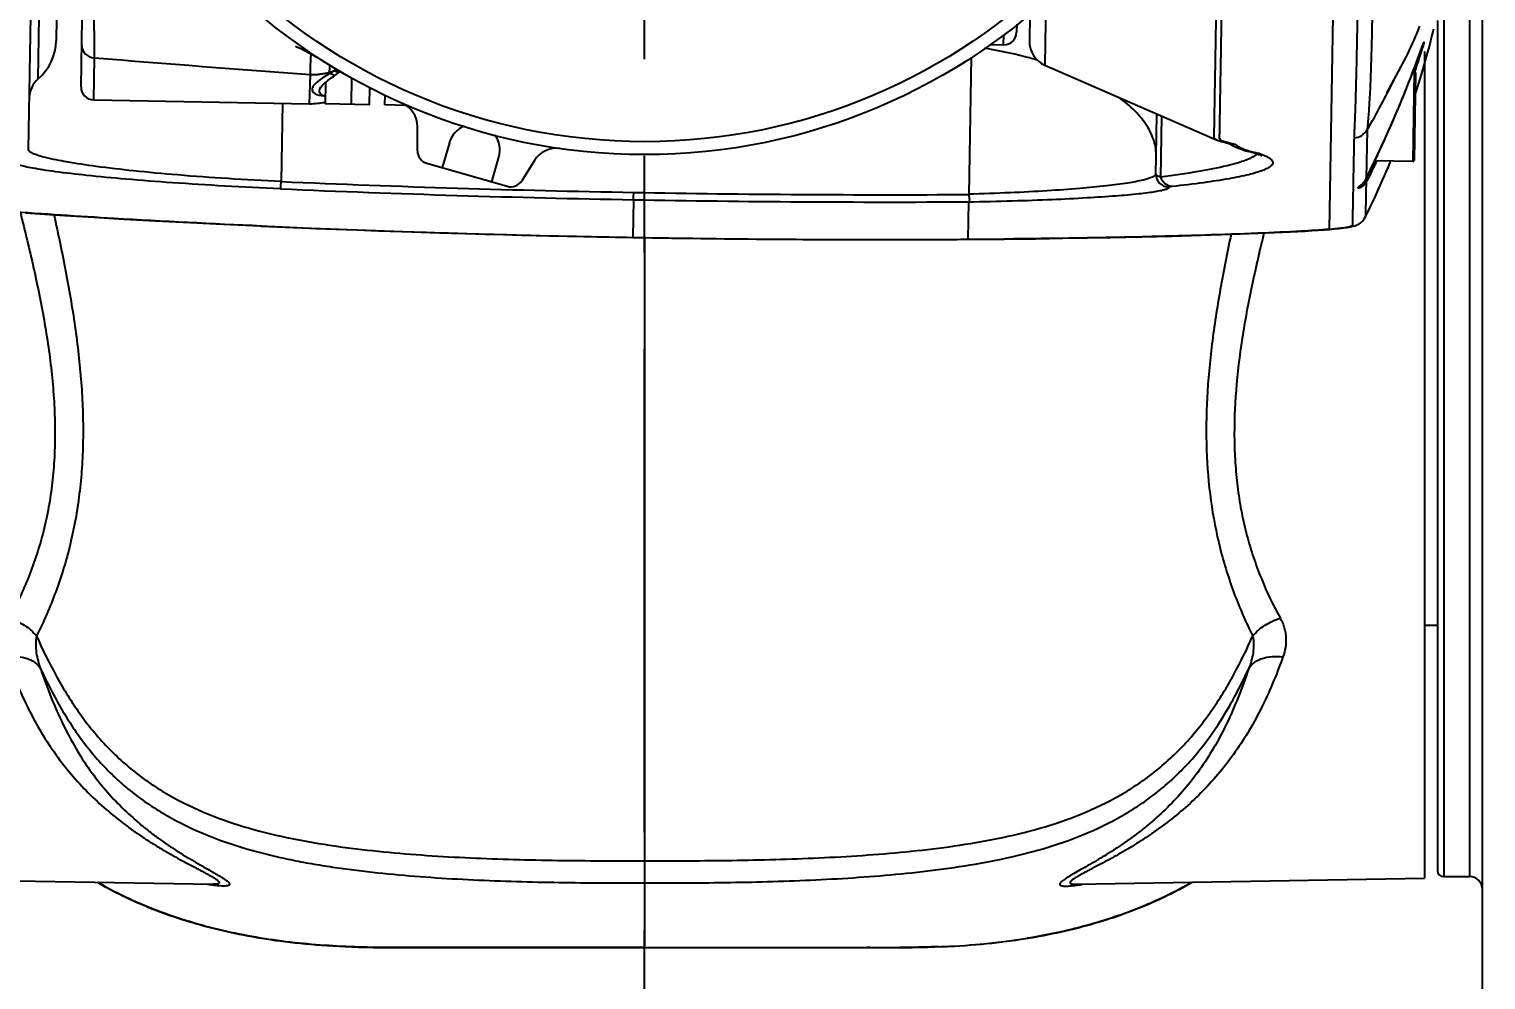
# Model space of a CAD drawing. Header units: millimetres. Extents: x 5828 to 6704, y 123 to 421.
# Drawn here: x 6449.69 to 6455.34, y 269.84 to 273.53 of the extents above; entities that cross this region are included whole.
import ezdxf

# ---------------------------------------------------------------- set-up
doc = ezdxf.new("R2010")
doc.units = ezdxf.units.MM
doc.linetypes.add('CENTER', pattern=[0.6, 0.375, -0.075, 0.075, -0.075])
for name, color, linetype in [('中心线', 7, 'Continuous'), ('外形图', 7, 'Continuous'), ('尺寸标注', 7, 'Continuous')]:
    doc.layers.add(name, color=color, linetype=linetype)
doc.styles.add('微软雅黑', font='msyh.ttc', dxfattribs={"height": 1.5})
doc.dimstyles.new('尺寸标注_1_20比例', dxfattribs={"dimtxt": 1.5, "dimasz": 1.25, "dimexe": 0.5, "dimexo": 0.4, "dimgap": 0.5, "dimtad": 1, "dimdec": 1, "dimlfac": 20, "dimdsep": 46, "dimtxsty": '微软雅黑', "dimcen": 0.09, "dimadec": 0, "dimazin": 0, "dimtp": 0.01, "dimtm": 0.01, "dimtfac": 1, "dimtdec": 1, "dimtofl": 0, "dimtmove": 0, "dimatfit": 3, "dimfxl": 1, "dimtolj": 1, "dimarcsym": 0})

# ---------------------------------------------------------------- blocks, each defined once
blk = doc.blocks.new('*D1094')
at = {"layer": 'Defpoints', "color": 0}
for p in [(6458.0147, 282.1502), (6446.1521, 270.8153), (6458.0147, 270.6863)]:
    blk.add_point(p, dxfattribs=at)
at = {"layer": '尺寸标注', "color": 0, "lineweight": -2}
for p, q in [((6446.1521, 271.2153), (6446.1521, 282.6502)), ((6458.0147, 271.0863), (6458.0147, 282.6502)), ((6447.4021, 282.1502), (6456.7647, 282.1502))]:
    blk.add_line(p, q, dxfattribs=at)
at = {"layer": '尺寸标注', "color": 0}
for points in [[(6447.4021, 282.3585), (6447.4021, 281.9418), (6446.1521, 282.1502)], [(6456.7647, 281.9418), (6456.7647, 282.3585), (6458.0147, 282.1502)]]:
    blk.add_solid(points, dxfattribs=at)
at = {"layer": '尺寸标注', "color": 0, "insert": (6452.2031, 283.4218), "char_height": 1.5, "attachment_point": 5, "style": '微软雅黑'}
blk.add_mtext('\\A1;{\\fAlibaba PuHuiTi 3.0 55 Regular|b0|i0|c134|p18;237.4}', dxfattribs=at)
blk = doc.blocks.new('*D1095')
at = {"layer": 'Defpoints', "color": 0}
for p in [(6458.6099, 287.4405), (6445.5413, 244.9578), (6458.6099, 244.9009)]:
    blk.add_point(p, dxfattribs=at)
at = {"layer": '尺寸标注', "color": 0, "lineweight": -2}
for p, q in [((6445.5413, 245.3578), (6445.5413, 287.9405)), ((6458.6099, 245.3009), (6458.6099, 287.9405)), ((6446.7913, 287.4405), (6457.3599, 287.4405))]:
    blk.add_line(p, q, dxfattribs=at)
at = {"layer": '尺寸标注', "color": 0}
for points in [[(6446.7913, 287.6488), (6446.7913, 287.2322), (6445.5413, 287.4405)], [(6457.3599, 287.2322), (6457.3599, 287.6488), (6458.6099, 287.4405)]]:
    blk.add_solid(points, dxfattribs=at)
at = {"layer": '尺寸标注', "color": 0, "insert": (6451.8537, 288.7121), "char_height": 1.5, "attachment_point": 5, "style": '微软雅黑'}
blk.add_mtext('\\A1;{\\fAlibaba PuHuiTi 3.0 55 Regular|b0|i0|c134|p18;260}', dxfattribs=at)

msp = doc.modelspace()

# ---------------------------------------------------------------- linework, layer by layer
at = {"layer": '中心线', "linetype": 'CENTER', "ltscale": 5}
msp.add_line((6452.0766, 222.4149), (6452.0766, 279.3693), dxfattribs=at)
at = {"layer": '外形图', "linetype": 'ByBlock'}
for p, q in [((6449.6861, 273.0637), (6449.768, 277.757)), ((6455.3266, 269.7193), (6455.3266, 276.5663)), ((6455.2766, 276.4943), (6455.2766, 270.2443)), ((6449.7242, 273.3377), (6449.757, 275.218)), ((6454.7692, 274.9222), (6454.7314, 272.7543)), ((6449.817, 274.8336), (6449.7934, 273.4856)), ((6449.8903, 273.3072), (6449.9116, 274.5238)), ((6453.6335, 273.6428), (6453.6291, 273.3908)), ((6453.5708, 273.588), (6453.569, 273.4842)), ((6455.1516, 273.5646), (6455.1516, 270.2693)), ((6455.1766, 273.5653), (6455.1766, 270.2443)), ((6453.4687, 273.4697), (6453.4694, 273.5103)), ((6453.5201, 273.5498), (6453.5196, 273.5189)), ((6455.1295, 273.498), (6455.1376, 273.5307)), ((6450.722, 273.4651), (6450.7218, 273.4652)), ((6453.4177, 273.4706), (6453.4687, 273.4697)), ((6455.0641, 273.384), (6455.0954, 273.4693)), ((6455.0954, 273.4693), (6455.0965, 273.4721)), ((6455.0965, 273.4721), (6455.0971, 273.4738)), ((6455.0971, 273.4738), (6455.0975, 273.4747)), ((6455.0975, 273.4747), (6455.0977, 273.4754)), ((6455.0977, 273.4754), (6455.098, 273.476)), ((6455.1147, 273.4411), (6455.1206, 273.4632)), ((6455.1206, 273.4632), (6455.1249, 273.4801)), ((6455.1249, 273.4801), (6455.1295, 273.498)), ((6449.9394, 273.2563), (6449.9423, 273.42)), ((6450.7821, 273.4344), (6450.7867, 273.4322)), ((6450.7825, 273.4323), (6450.7826, 273.433)), ((6450.8046, 273.4222), (6450.8118, 273.4179)), ((6450.8118, 273.4179), (6450.8205, 273.4127)), ((6450.8205, 273.4127), (6450.8273, 273.4086)), ((6450.855, 273.3878), (6450.855, 273.3919)), ((6453.3428, 273.4214), (6453.3336, 272.8895)), ((6453.6291, 273.3908), (6454.2971, 273.1008)), ((6455.0992, 273.3854), (6455.1048, 273.4054)), ((6455.1016, 273.4435), (6455.1016, 270.2382)), ((6455.1048, 273.4054), (6455.11, 273.424)), ((6455.11, 273.424), (6455.1147, 273.4411)), ((6450.7764, 273.2417), (6450.7802, 273.3543)), ((6450.7802, 273.3543), (6450.7802, 273.3548)), ((6450.8543, 273.359), (6450.8545, 273.3636)), ((6450.8545, 273.3636), (6450.8717, 273.3691)), ((6450.8545, 273.3636), (6450.8545, 273.3642)), ((6450.9, 273.3646), (6450.8934, 273.3647)), ((6450.94, 273.3415), (6450.9383, 273.2389)), ((6454.9923, 273.3498), (6455.0013, 273.3664)), ((6455.0013, 273.3664), (6455.0115, 273.3854)), ((6455.0413, 273.3246), (6455.0485, 273.3429)), ((6455.0485, 273.3429), (6455.0569, 273.3649)), ((6455.0622, 273.3669), (6455.056, 273.017)), ((6455.0569, 273.3649), (6455.0641, 273.384)), ((6455.0622, 273.3669), (6455.0577, 273.367)), ((6455.0671, 273.3618), (6455.0611, 273.0219)), ((6455.079, 273.3179), (6455.0862, 273.3415)), ((6455.0862, 273.3415), (6455.093, 273.3641)), ((6455.093, 273.3641), (6455.0992, 273.3854)), ((6450.8387, 273.3236), (6450.8372, 273.2406)), ((6451.0093, 273.2376), (6451.0104, 273.3036)), ((6451.0104, 273.2992), (6451.0158, 273.3008)), ((6454.9554, 273.2828), (6454.957, 273.2858)), ((6454.957, 273.2858), (6454.9645, 273.2993)), ((6455.0157, 273.2606), (6455.025, 273.2834)), ((6455.025, 273.2834), (6455.0335, 273.3047)), ((6455.0335, 273.3047), (6455.0413, 273.3246)), ((6455.0656, 273.2755), (6455.0713, 273.2933)), ((6455.0713, 273.2933), (6455.079, 273.3179)), ((6449.9394, 273.2563), (6450.7764, 273.2417)), ((6450.6719, 273.2435), (6450.6666, 272.9397)), ((6451.0093, 273.2376), (6450.8372, 273.2406)), ((6451.0693, 273.2366), (6451.0699, 273.2739)), ((6451.1494, 273.2352), (6451.0693, 273.2366)), ((6451.1404, 273.2405), (6451.1403, 273.2353)), ((6454.9947, 273.2102), (6455.0057, 273.2362)), ((6455.0057, 273.2362), (6455.0157, 273.2606)), ((6454.061, 273.0367), (6454.0639, 273.202)), ((6454.0793, 272.9571), (6454.0834, 273.1936)), ((6454.9702, 273.1535), (6454.9788, 273.1731)), ((6454.9788, 273.1731), (6454.987, 273.192)), ((6454.987, 273.192), (6454.9947, 273.2102)), ((6451.1953, 273.059), (6451.1953, 273.1518)), ((6454.8796, 273.1406), (6454.8755, 272.951)), ((6454.9419, 273.0906), (6454.9518, 273.1122)), ((6454.9518, 273.1122), (6454.9612, 273.1332)), ((6454.9612, 273.1332), (6454.9702, 273.1535)), ((6451.319, 273.0899), (6451.2914, 272.9937)), ((6454.3893, 273.0661), (6454.3914, 273.0655)), ((6454.3914, 273.0655), (6454.3934, 273.0648)), ((6454.4101, 273.0586), (6454.4205, 273.0566)), ((6454.9209, 273.0453), (6454.9317, 273.0683)), ((6454.9317, 273.0683), (6454.9419, 273.0906)), ((6451.2315, 273.0109), (6451.5436, 272.9214)), ((6451.4837, 272.9386), (6451.5112, 273.0347)), ((6451.6489, 273.0217), (6451.5998, 272.943)), ((6454.0598, 272.9689), (6454.061, 273.0367)), ((6454.8758, 272.951), (6454.9095, 273.0212)), ((6454.8975, 272.9962), (6454.8977, 272.9965)), ((6454.8975, 272.9962), (6454.8977, 272.9965)), ((6455.056, 273.017), (6454.9087, 273.0195)), ((6454.9095, 273.0212), (6454.9209, 273.0453)), ((6454.8737, 272.9469), (6454.8758, 272.951)), ((6454.8754, 272.9502), (6454.8758, 272.951)), ((6454.8755, 272.951), (6454.8754, 272.9503)), ((6454.8754, 272.9502), (6454.8756, 272.9505)), ((6454.8756, 272.9505), (6454.8758, 272.9509)), ((6452.033, 272.8692), (6452.0305, 272.7232)), ((6453.3331, 272.8612), (6453.3305, 272.7158)), ((6449.6752, 272.8189), (6449.7498, 272.8136)), ((6449.7498, 272.8136), (6449.8269, 272.8085)), ((6449.8269, 272.8085), (6449.9418, 272.8012)), ((6449.9418, 272.8012), (6450.0571, 272.7943)), ((6450.0571, 272.7943), (6450.1792, 272.7874)), ((6450.1792, 272.7874), (6450.3141, 272.7803)), ((6450.3141, 272.7803), (6450.4145, 272.7754)), ((6450.4145, 272.7754), (6450.5279, 272.77)), ((6450.5279, 272.77), (6450.7275, 272.7613)), ((6450.5897, 272.7672), (6450.5898, 272.7672)), ((6450.5898, 272.7672), (6450.5897, 272.7672)), ((6452.0305, 272.7232), (6452.1696, 272.7209)), ((6452.0306, 272.7232), (6452.0305, 272.7232)), ((6452.0766, 272.7224), (6452.0766, 270.3055)), ((6453.3305, 272.7158), (6453.4718, 272.7169)), ((6453.4718, 272.7169), (6453.5924, 272.7182)), ((6453.4719, 272.7169), (6453.4718, 272.7169)), ((6453.4719, 272.7169), (6453.4718, 272.7169)), ((6453.5924, 272.7182), (6453.6989, 272.7197)), ((6453.6989, 272.7197), (6453.7946, 272.7212)), ((6453.7946, 272.7212), (6453.8828, 272.7228)), ((6453.8828, 272.7228), (6454.0051, 272.7254)), ((6454.0051, 272.7254), (6454.1206, 272.7282)), ((6454.1206, 272.7282), (6454.2357, 272.7315)), ((6454.2357, 272.7315), (6454.3129, 272.734)), ((6454.3129, 272.734), (6454.3877, 272.7366)), ((6454.3877, 272.7366), (6454.4554, 272.7392)), ((6454.4554, 272.7392), (6454.5204, 272.742)), ((6454.4565, 272.7393), (6454.4554, 272.7392)), ((6454.4566, 272.7393), (6454.4554, 272.7392)), ((6454.5204, 272.742), (6454.5811, 272.7448)), ((6454.5811, 272.7448), (6454.6378, 272.7479)), ((6454.7313, 272.7543), (6454.7315, 272.7541)), ((6454.7315, 272.7542), (6454.7314, 272.7542)), ((6454.8019, 272.7617), (6454.8144, 272.7638)), ((6454.8139, 272.7648), (6454.8135, 272.7647)), ((6454.8144, 272.7638), (6454.8141, 272.7638)), ((6455.1016, 271.2193), (6455.1516, 271.2193)), ((6452.0766, 270.3055), (6452.0766, 270.2198)), ((6448.9016, 270.2408), (6450.4019, 270.2146)), ((6453.7514, 270.2146), (6455.1016, 270.2382)), ((6455.1766, 270.2443), (6455.2766, 270.2443)), ((6453.5607, 270.0053), (6453.5603, 270.0052)), ((6451.3685, 269.9694), (6451.506, 269.9694)), ((6451.506, 269.9694), (6452.0767, 269.9693)), ((6452.0741, 269.9693), (6452.0496, 269.9693)), ((6452.9516, 269.969), (6452.9396, 269.969)), ((6453.0711, 269.9693), (6453.0671, 269.9693)), ((6453.2181, 269.9725), (6453.2157, 269.9724)), ((6453.3804, 269.9827), (6453.38, 269.9827))]:
    msp.add_line(p, q, dxfattribs=at)
for points in [[(6455.0115, 273.3854), (6455.017, 273.3959), (6455.0229, 273.4072), (6455.0291, 273.4194), (6455.0356, 273.4325), (6455.0423, 273.4464), (6455.0491, 273.4607), (6455.0555, 273.4748), (6455.0617, 273.4886), (6455.0675, 273.5022), (6455.0731, 273.5155), (6455.0785, 273.5287), (6455.0836, 273.5419)], [(6450.7218, 273.4652), (6450.7251, 273.4637), (6450.7305, 273.4613), (6450.7375, 273.458), (6450.7455, 273.454), (6450.754, 273.4497), (6450.7626, 273.4452), (6450.7709, 273.4407), (6450.7789, 273.4363), (6450.782, 273.4346)], [(6455.098, 273.476), (6455.0981, 273.4764), (6455.0982, 273.4766), (6455.0983, 273.4767), (6455.0983, 273.4768), (6455.0983, 273.4768)], [(6450.7873, 273.4318), (6450.7875, 273.4318), (6450.788, 273.4315), (6450.7887, 273.4312), (6450.7896, 273.4307), (6450.7908, 273.43), (6450.7924, 273.4292), (6450.7942, 273.4282), (6450.7963, 273.427), (6450.7988, 273.4256), (6450.8015, 273.424), (6450.8046, 273.4222)], [(6454.9645, 273.2993), (6454.9753, 273.3189), (6454.9781, 273.324), (6454.9923, 273.3498)], [(6454.2971, 273.1008), (6454.3013, 273.0991), (6454.31, 273.096), (6454.3194, 273.0932), (6454.3301, 273.0905), (6454.3424, 273.0879), (6454.3562, 273.0853)], [(6454.3439, 273.0876), (6454.3441, 273.0875), (6454.3456, 273.0865), (6454.3471, 273.0855), (6454.3487, 273.0845), (6454.3502, 273.0836), (6454.3517, 273.0826), (6454.3532, 273.0818), (6454.3548, 273.0809), (6454.3563, 273.0801), (6454.3578, 273.0793), (6454.3593, 273.0785), (6454.3608, 273.0777), (6454.3623, 273.077), (6454.3638, 273.0763), (6454.3653, 273.0756), (6454.3668, 273.0749), (6454.3683, 273.0742), (6454.3697, 273.0736), (6454.3712, 273.0729), (6454.3727, 273.0723), (6454.3741, 273.0717), (6454.3755, 273.0712), (6454.3769, 273.0706), (6454.3783, 273.0701), (6454.3796, 273.0696), (6454.3809, 273.0691), (6454.3822, 273.0686), (6454.3835, 273.0682), (6454.3847, 273.0677), (6454.3859, 273.0673), (6454.3871, 273.0669), (6454.3893, 273.0661)], [(6454.3934, 273.0648), (6454.3944, 273.0645), (6454.3958, 273.0641)], [(6454.4205, 273.0566), (6454.4256, 273.0556), (6454.4324, 273.0541), (6454.4379, 273.0527), (6454.4421, 273.0516), (6454.4448, 273.0507)], [(6454.4448, 273.0507), (6454.453, 273.0478), (6454.4597, 273.0451), (6454.4649, 273.0427), (6454.4684, 273.0409), (6454.4705, 273.0396), (6454.471, 273.0392)], [(6454.8722, 272.8015), (6454.8808, 272.819), (6454.8898, 272.8375), (6454.8986, 272.8558), (6454.9072, 272.874), (6454.9156, 272.892), (6454.9238, 272.9098), (6454.9317, 272.9275), (6454.9395, 272.945), (6454.9471, 272.9623), (6454.9545, 272.9795), (6454.9617, 272.9964), (6454.9687, 273.0132), (6454.9709, 273.0185)], [(6454.8567, 272.9268), (6454.8584, 272.9283), (6454.8605, 272.9301), (6454.8628, 272.9325), (6454.8655, 272.9353), (6454.8682, 272.9387), (6454.871, 272.9425), (6454.8737, 272.9469)], [(6454.8542, 272.9246), (6454.8542, 272.9247), (6454.8546, 272.925), (6454.8567, 272.9268)], [(6454.8141, 272.7638), (6454.8201, 272.765), (6454.8257, 272.7664), (6454.8311, 272.768), (6454.8367, 272.77), (6454.8427, 272.7726), (6454.849, 272.7762), (6454.8557, 272.781), (6454.8623, 272.7873), (6454.8681, 272.7947), (6454.8721, 272.8015)], [(6450.7275, 272.7613), (6450.8013, 272.7583), (6450.8786, 272.7553), (6450.9596, 272.7522), (6451.0448, 272.7492), (6451.1347, 272.7461), (6451.2293, 272.743), (6451.3287, 272.7399), (6451.433, 272.7368), (6451.5421, 272.7339), (6451.6564, 272.731), (6451.776, 272.7282), (6451.901, 272.7256), (6452.0305, 272.7232)], [(6452.1696, 272.7209), (6452.3062, 272.7191), (6452.4386, 272.7176), (6452.5666, 272.7164), (6452.6903, 272.7156), (6452.8094, 272.7151), (6452.9238, 272.7148), (6453.0334, 272.7148), (6453.138, 272.7149), (6453.2375, 272.7153), (6453.3305, 272.7158)], [(6454.6378, 272.7479), (6454.6643, 272.7494), (6454.6896, 272.7511), (6454.7137, 272.7528), (6454.7314, 272.7541)], [(6454.7315, 272.7541), (6454.7524, 272.7559), (6454.7711, 272.7578), (6454.7875, 272.7597), (6454.8019, 272.7617)], [(6449.9537, 270.2225), (6449.9592, 270.2193), (6449.9705, 270.2129), (6449.9818, 270.2065), (6449.9933, 270.2003), (6450.0049, 270.1941), (6450.0165, 270.188), (6450.0283, 270.182), (6450.0402, 270.176), (6450.0522, 270.1701), (6450.0643, 270.1643), (6450.0766, 270.1585), (6450.089, 270.1528), (6450.1015, 270.1472), (6450.1142, 270.1416), (6450.127, 270.1361), (6450.14, 270.1306), (6450.1531, 270.1253), (6450.1664, 270.1199), (6450.1799, 270.1147), (6450.1935, 270.1095), (6450.2073, 270.1044), (6450.2213, 270.0993), (6450.2354, 270.0943), (6450.2497, 270.0894), (6450.2641, 270.0846), (6450.2787, 270.0798), (6450.2935, 270.0751), (6450.3085, 270.0705), (6450.3237, 270.0659), (6450.339, 270.0615), (6450.3545, 270.0571), (6450.3703, 270.0528), (6450.3862, 270.0486), (6450.4023, 270.0445), (6450.4185, 270.0404), (6450.4349, 270.0365), (6450.4515, 270.0326), (6450.4683, 270.0289), (6450.4852, 270.0253), (6450.5023, 270.0217), (6450.5195, 270.0183), (6450.5369, 270.015), (6450.5545, 270.0118), (6450.5722, 270.0086), (6450.5901, 270.0057), (6450.6082, 270.0028), (6450.6265, 270), (6450.645, 269.9973), (6450.6636, 269.9948), (6450.6825, 269.9924), (6450.7016, 269.9901), (6450.721, 269.9879), (6450.7407, 269.9858), (6450.7608, 269.9838), (6450.7811, 269.982), (6450.8019, 269.9803), (6450.8232, 269.9786), (6450.8451, 269.9771), (6450.8677, 269.9758), (6450.8911, 269.9745), (6450.9154, 269.9733), (6450.9408, 269.9723), (6450.9673, 269.9714), (6450.9951, 269.9707), (6451.0241, 269.9701), (6451.0547, 269.9696), (6451.0869, 269.9693), (6451.1211, 269.9691), (6451.1576, 269.969), (6451.3685, 269.9694)], [(6453.05, 269.9692), (6453.0829, 269.9694), (6453.1144, 269.9698), (6453.1446, 269.9704), (6453.1735, 269.9711), (6453.2011, 269.9719), (6453.2272, 269.9729), (6453.2519, 269.974), (6453.2756, 269.9752), (6453.2983, 269.9765), (6453.3203, 269.9779), (6453.3416, 269.9795), (6453.3624, 269.9812), (6453.3829, 269.9829), (6453.403, 269.9848), (6453.4228, 269.9869), (6453.4423, 269.989), (6453.4615, 269.9912), (6453.4805, 269.9936), (6453.4992, 269.9961), (6453.5177, 269.9987), (6453.536, 270.0014), (6453.554, 270.0042), (6453.5719, 270.0071), (6453.5897, 270.0101), (6453.6072, 270.0133), (6453.6246, 270.0165), (6453.6419, 270.0199), (6453.659, 270.0234), (6453.676, 270.0269), (6453.6928, 270.0306), (6453.7094, 270.0344), (6453.7259, 270.0383), (6453.7422, 270.0422), (6453.7583, 270.0463), (6453.7743, 270.0505), (6453.79, 270.0547), (6453.8056, 270.059), (6453.8209, 270.0634), (6453.8361, 270.0678), (6453.8511, 270.0724), (6453.8659, 270.077), (6453.8805, 270.0817), (6453.895, 270.0865), (6453.9093, 270.0913), (6453.9234, 270.0962), (6453.9373, 270.1012), (6453.9511, 270.1062), (6453.9648, 270.1114), (6453.9783, 270.1166), (6453.9916, 270.1218), (6454.0048, 270.1272), (6454.0179, 270.1326), (6454.0308, 270.138), (6454.0436, 270.1436), (6454.0562, 270.1492), (6454.0688, 270.1549), (6454.0811, 270.1606), (6454.0933, 270.1664), (6454.1054, 270.1722), (6454.1174, 270.1782), (6454.1292, 270.1841), (6454.1409, 270.1902), (6454.1525, 270.1962), (6454.1639, 270.2024), (6454.1752, 270.2086), (6454.1863, 270.2148), (6454.1974, 270.2212), (6454.1996, 270.2225)], [(6452.9396, 269.969), (6452.9785, 269.969), (6453.05, 269.9692)]]:
    msp.add_lwpolyline(points, dxfattribs=at)
for radius in [2.325, 2.275]:
    msp.add_circle((6452.0766, 275.3693), radius, dxfattribs=at)
for centre, radius, start, end in [((6453.4696, 273.5197), 0.05, 269, 359), ((6449.5935, 273.4891), 0.2, 310.8153, 359), ((6453.669, 273.4825), 0.1, 179, 246.5326), ((6455.2186, 273.4292), 0.1294, 158.054, 158.6765), ((6456.5014, 352.3726), 79.2246, 265.250987, 265.858796), ((6450.8185, 273.4988), 0.0738, 240.39, 244.5105), ((6450.8186, 273.499), 0.0741, 244.5074, 245.0491), ((6450.6806, 273.2301), 0.2284, 61.3791, 62.1966), ((6449.7895, 273.262), 0.1, 130.8153, 179), ((6450.7855, 273.6136), 0.2588, 268.8277, 285.4599), ((6450.7852, 273.6117), 0.2575, 268.8769, 285.5982), ((6451.2238, 272.7471), 0.7148, 118.5449, 119.5058), ((6450.8641, 273.3428), 0.0296, 36.3936, 37.8079), ((6451.1654, 272.9642), 0.4841, 124.5348, 124.8247), ((6451.1473, 272.9906), 0.4521, 123.7232, 124.5402), ((6452.2679, 274.6717), 3.0275, 329.6201, 333.8143), ((6455.0621, 273.3619), 0.005, 359, 89), ((6449.9403, 273.3063), 0.05, 179, 269), ((6450.7807, 273.4877), 0.2461, 269.0002, 283.3356), ((6450.8325, 273.3665), 0.0935, 263.4743, 264.5568), ((6450.8331, 273.3733), 0.1003, 264.5789, 267.5455), ((6451.0953, 273.1518), 0.1, 0, 66.129), ((6451.4151, 273.0623), 0.1, 112.1657, 164), ((6451.4151, 273.0623), 0.1, 344, 35.8346), ((6454.8264, 273.1705), 0.061, 271.853, 330.743), ((6451.2453, 273.059), 0.05, 180, 254), ((6451.7337, 272.9687), 0.1, 81.871, 148), ((6454.3645, 273.1336), 0.049, 260.2568, 272.1635), ((6454.4559, 273.6088), 0.5317, 259.1971, 260.3055), ((6454.4189, 273.1062), 0.0484, 239.6266, 241.3845), ((6454.4189, 273.1065), 0.0487, 241.4454, 272.18), ((6452.6081, 274.1583), 2.5751, 332.7386, 333.7513), ((6455.0561, 273.022), 0.005, 269, 359), ((6453.0213, 327.1483), 54.2597, 267.51274, 268.95777), ((6451.5574, 272.9695), 0.05, 254, 328), ((6454.1098, 272.9682), 0.05, 179.2914, 271.1517), ((6454.8152, 272.98), 0.0673, 324.5149, 325.0349), ((6454.8155, 272.9798), 0.0669, 325.0323, 328.3843), ((6454.8159, 272.9795), 0.0663, 328.3873, 329.5935), ((6454.8163, 272.9793), 0.0659, 329.5912, 333.2581), ((6454.8167, 272.9791), 0.0655, 333.2616, 333.8264), ((6454.8542, 272.9468), 0.0232, 11.031, 14.7904), ((6454.8545, 272.9468), 0.0229, 10.0076, 11.0247), ((6453.0208, 327.1697), 54.3094, 267.51278, 268.9578), ((6453.0214, 327.1565), 54.2679, 268.95785, 270.32958), ((6454.7925, 273.006), 0.1018, 307.1096, 307.7598), ((6453.021, 327.1863), 54.326, 268.95791, 270.32939), ((6452.5921, 317.8025), 45.0798, 267.45428, 267.6111), ((6452.9613, 326.8624), 54.1471, 267.62033, 268.82182), ((6452.9964, 328.0607), 55.3459, 268.81099, 268.99995), ((6452.9965, 328.0612), 55.3465, 268.99998, 269.20884), ((6452.9928, 327.5037), 54.7889, 269.20468, 270.23868), ((6453.0038, 324.0126), 51.2978, 270.2427, 270.36498), ((6453.0584, 315.7605), 43.0456, 270.36227, 270.55027), ((6454.8032, 272.8217), 0.0589, 271.8273, 280.6755), ((6455.1766, 270.2693), 0.025, 180, 270), ((6455.2766, 270.1943), 0.05, 0, 90), ((6453.1532, 272.5326), 2.5599, 275.0915, 279.1491), ((6452.9727, 282.8247), 12.8557, 269.90612, 270.42076), ((6453.1015, 273.1274), 3.157, 272.1165, 275.061)]:
    msp.add_arc(centre, radius, start, end, dxfattribs=at)
for points, knots in [([(6454.3563, 273.0865), (6454.3478, 273.0881), (6454.3334, 273.0914), (6454.3169, 273.0964), (6454.3061, 273.1041), (6454.3071, 273.1149), (6454.3074, 273.1269), (6454.3074, 273.1436), (6454.3079, 273.1644), (6454.3084, 273.1896), (6454.3089, 273.2189), (6454.3097, 273.2662), (6454.3109, 273.3354), (6454.3125, 273.4301), (6454.3145, 273.5396), (6454.3166, 273.6632), (6454.319, 273.7999), (6454.3216, 273.9486), (6454.3254, 274.1674), (6454.3307, 274.4616), (6454.3345, 274.7024), (6454.3366, 274.8274)], [0, 0, 0, 0, 0.01457, 0.02459, 0.029963, 0.034601, 0.041459, 0.05083, 0.062591, 0.076746, 0.09328, 0.11215, 0.156744, 0.210186, 0.272043, 0.341844, 0.419031, 0.503007, 0.593102, 0.78879, 1, 1, 1, 1]), ([(6454.2971, 273.1008), (6454.2951, 273.1016), (6454.2919, 273.1032), (6454.288, 273.1061), (6454.2859, 273.1096), (6454.2856, 273.1133), (6454.2858, 273.1175), (6454.2862, 273.1248), (6454.2863, 273.1429), (6454.287, 273.1763), (6454.2879, 273.227), (6454.289, 273.2916), (6454.2903, 273.3697), (6454.2919, 273.4608), (6454.2937, 273.5643), (6454.2957, 273.6795), (6454.2988, 273.8541), (6454.303, 274.0954), (6454.3086, 274.4077), (6454.3121, 274.626), (6454.314, 274.7393)], [0, 0, 0, 0, 0.003818, 0.006608, 0.00876, 0.010884, 0.013385, 0.016409, 0.024197, 0.046419, 0.077319, 0.116713, 0.164336, 0.219869, 0.282945, 0.35315, 0.430016, 0.601662, 0.793335, 1, 1, 1, 1]), ([(6449.9423, 273.42), (6449.9436, 273.5798), (6449.9302, 273.8527), (6449.9239, 274.1844), (6449.9197, 274.3797), (6449.9153, 274.4709), (6449.916, 274.5035), (6449.9152, 274.5127)], [0, 0, 0, 0, 0.438657, 0.749461, 0.910573, 0.974753, 1, 1, 1, 1]), ([(6454.8483, 273.9386), (6454.8469, 273.877), (6454.8452, 273.7605), (6454.8405, 273.5569), (6454.8379, 273.3836), (6454.8334, 273.243), (6454.8313, 273.1703), (6454.8288, 273.1288), (6454.8284, 273.1095)], [0, 0, 0, 0, 0.222795, 0.421513, 0.736906, 0.849614, 0.930229, 1, 1, 1, 1]), ([(6454.9053, 273.8808), (6454.9043, 273.8246), (6454.9025, 273.7186), (6454.8984, 273.5698), (6454.8957, 273.442), (6454.8923, 273.3367), (6454.8884, 273.2552), (6454.8848, 273.1978), (6454.8814, 273.1624), (6454.8799, 273.146), (6454.8796, 273.1406)], [0, 0, 0, 0, 0.227611, 0.429449, 0.602786, 0.74551, 0.855907, 0.933339, 0.978166, 1, 1, 1, 1]), ([(6449.8931, 273.467), (6449.8929, 273.4551), (6449.9041, 273.4296), (6449.9297, 273.4202), (6449.9423, 273.4199)], [0, 0, 0, 0, 0.485989, 1, 1, 1, 1]), ([(6453.5997, 273.4105), (6453.5836, 273.4152), (6453.5166, 273.4335), (6453.4486, 273.4477), (6453.3967, 273.4564)], [0, 0, 0, 0, 0.2418, 1, 1, 1, 1]), ([(6455.0006, 273.2242), (6455.0127, 273.253), (6455.0349, 273.3073), (6455.0632, 273.3811), (6455.0835, 273.4363), (6455.094, 273.466), (6455.098, 273.4763)], [0, 0, 0, 0, 0.34707, 0.650443, 0.87762, 1, 1, 1, 1]), ([(6455.0989, 273.476), (6455.0954, 273.4633), (6455.0836, 273.4268), (6455.0715, 273.3905), (6455.0632, 273.3668)], [0, 0, 0, 0, 0.346207, 1, 1, 1, 1]), ([(6455.0986, 273.4776), (6455.0989, 273.4785), (6455.1002, 273.4818), (6455.0996, 273.4787), (6455.0994, 273.478)], [0, 0, 0, 0, 0.564963, 1, 1, 1, 1]), ([(6450.7802, 273.3548), (6450.7805, 273.3624), (6450.7807, 273.3882), (6450.7815, 273.4141), (6450.7825, 273.4323)], [0, 0, 0, 0, 0.292021, 1, 1, 1, 1]), ([(6450.782, 273.4346), (6450.7817, 273.4349), (6450.7854, 273.433), (6450.7858, 273.4328), (6450.7872, 273.4321)], [0, 0, 0, 0, 0.225193, 1, 1, 1, 1]), ([(6450.79, 273.4306), (6450.7917, 273.4297), (6450.8005, 273.4248), (6450.8091, 273.4196), (6450.8161, 273.4154)], [0, 0, 0, 0, 0.187493, 1, 1, 1, 1]), ([(6450.8543, 273.359), (6450.8393, 273.3489), (6450.8185, 273.3361), (6450.7964, 273.3175), (6450.7874, 273.3063), (6450.7851, 273.2943), (6450.7954, 273.2783), (6450.8111, 273.2748), (6450.8219, 273.2736)], [0, 0, 0, 0, 0.38846, 0.521497, 0.61854, 0.692138, 0.766633, 1, 1, 1, 1]), ([(6450.8152, 273.2918), (6450.8154, 273.3019), (6450.8379, 273.3253), (6450.8601, 273.3403), (6450.8747, 273.3513)], [0, 0, 0, 0, 0.355638, 1, 1, 1, 1]), ([(6450.8543, 273.359), (6450.8593, 273.3588), (6450.867, 273.3573), (6450.8719, 273.3517), (6450.8732, 273.3499)], [0, 0, 0, 0, 0.687281, 1, 1, 1, 1]), ([(6450.8717, 273.3691), (6450.8758, 273.3687), (6450.8821, 273.3671), (6450.8863, 273.3625), (6450.8875, 273.361)], [0, 0, 0, 0, 0.68444, 1, 1, 1, 1]), ([(6454.061, 273.0367), (6454.0614, 273.0568), (6454.0551, 273.099), (6454.0258, 273.1594), (6453.9782, 273.2168), (6453.9378, 273.2503), (6453.9153, 273.2667)], [0, 0, 0, 0, 0.214052, 0.444723, 0.704389, 1, 1, 1, 1]), ([(6454.8977, 272.9965), (6454.9058, 273.0134), (6454.9417, 273.0886), (6454.9756, 273.1647), (6455.0006, 273.2242)], [0, 0, 0, 0, 0.225775, 1, 1, 1, 1]), ([(6454.8284, 273.1095), (6454.8279, 273.0844), (6454.8269, 273.0378), (6454.8257, 272.9731), (6454.8247, 272.9187), (6454.8239, 272.8736), (6454.8233, 272.8367), (6454.8228, 272.8108), (6454.8225, 272.7952), (6454.8223, 272.7876), (6454.8224, 272.7825), (6454.8219, 272.7776), (6454.8223, 272.7733), (6454.8222, 272.7689), (6454.8184, 272.7662), (6454.8157, 272.7653), (6454.8139, 272.7648)], [0, 0, 0, 0, 0.215915, 0.399956, 0.554749, 0.683041, 0.787554, 0.871008, 0.905693, 0.92142, 0.936126, 0.949879, 0.962662, 0.974818, 0.983801, 1, 1, 1, 1]), ([(6450.6666, 272.9397), (6450.5976, 272.9428), (6450.4639, 272.9501), (6450.2729, 272.9639), (6450.1026, 272.9797), (6449.9588, 272.9964), (6449.8447, 273.0134), (6449.7625, 273.0293), (6449.7135, 273.0433), (6449.6915, 273.0542), (6449.686, 273.0609), (6449.6861, 273.0637)], [0, 0, 0, 0, 0.208285, 0.403655, 0.5774, 0.723932, 0.840184, 0.924715, 0.977148, 0.991735, 1, 1, 1, 1]), ([(6454.3664, 273.0847), (6454.3725, 273.0788), (6454.3855, 273.0715), (6454.4042, 273.064), (6454.4159, 273.061), (6454.4208, 273.0579)], [0, 0, 0, 0, 0.420038, 0.713177, 1, 1, 1, 1]), ([(6454.4208, 273.0579), (6454.4249, 273.0571), (6454.4388, 273.0544), (6454.4527, 273.0514), (6454.4622, 273.0482)], [0, 0, 0, 0, 0.293256, 1, 1, 1, 1]), ([(6450.664, 272.9114), (6450.5919, 272.9146), (6450.4522, 272.9215), (6450.2522, 272.9341), (6450.0734, 272.9478), (6449.9219, 272.962), (6449.8148, 272.9744), (6449.7455, 272.9842), (6449.706, 272.9908), (6449.6754, 272.9968), (6449.6529, 273.0029), (6449.6399, 273.0074), (6449.633, 273.0124), (6449.633, 273.0147)], [0, 0, 0, 0, 0.208093, 0.403665, 0.578061, 0.725498, 0.842593, 0.889166, 0.927574, 0.957749, 0.979675, 0.993471, 1, 1, 1, 1]), ([(6454.4535, 273.0477), (6454.4487, 273.043), (6454.4353, 273.0341), (6454.3966, 273.0167), (6454.3256, 272.9971), (6454.2143, 272.9755), (6454.1281, 272.9633), (6454.0793, 272.9571)], [0, 0, 0, 0, 0.051885, 0.122966, 0.327617, 0.619244, 1, 1, 1, 1]), ([(6454.4622, 273.0482), (6454.4749, 273.0438), (6454.4918, 273.0375), (6454.5084, 273.025), (6454.5141, 273.0158), (6454.512, 273.0058), (6454.5036, 272.9975), (6454.4905, 272.9895), (6454.4719, 272.9816), (6454.4478, 272.9736), (6454.4181, 272.9657), (6454.3828, 272.9579), (6454.3244, 272.9468), (6454.2372, 272.9337), (6454.1634, 272.925), (6454.1227, 272.9207)], [0, 0, 0, 0, 0.084902, 0.112006, 0.131526, 0.149176, 0.172077, 0.204004, 0.246386, 0.299832, 0.364651, 0.44103, 0.5291, 0.740677, 1, 1, 1, 1]), ([(6454.8758, 272.9509), (6454.8773, 272.9541), (6454.8845, 272.9692), (6454.8918, 272.9842), (6454.8975, 272.9962)], [0, 0, 0, 0, 0.207738, 1, 1, 1, 1]), ([(6450.664, 272.9114), (6450.6645, 272.912), (6450.6644, 272.9151), (6450.6654, 272.9205), (6450.6659, 272.9293), (6450.6664, 272.936), (6450.6666, 272.9397)], [0, 0, 0, 0, 0.083534, 0.289061, 0.602165, 1, 1, 1, 1]), ([(6454.0598, 272.9689), (6454.0596, 272.9666), (6454.0554, 272.9615), (6454.0389, 272.9529), (6454.0032, 272.9431), (6453.9438, 272.9323), (6453.8615, 272.9217), (6453.7574, 272.9118), (6453.6324, 272.9029), (6453.4888, 272.8956), (6453.3871, 272.8922), (6453.3336, 272.8908)], [0, 0, 0, 0, 0.009274, 0.024357, 0.07621, 0.158469, 0.271236, 0.413909, 0.585044, 0.781918, 1, 1, 1, 1]), ([(6454.0793, 272.9571), (6454.0743, 272.9585), (6454.0672, 272.9604), (6454.0599, 272.9662), (6454.0598, 272.9689)], [0, 0, 0, 0, 0.661866, 1, 1, 1, 1]), ([(6454.1227, 272.9207), (6454.1131, 272.9207), (6454.0928, 272.9287), (6454.082, 272.9471), (6454.0793, 272.9571)], [0, 0, 0, 0, 0.481752, 1, 1, 1, 1]), ([(6454.8752, 272.9375), (6454.8729, 272.9333), (6454.8678, 272.9263), (6454.8592, 272.9191), (6454.8519, 272.9155), (6454.8476, 272.9139), (6454.8433, 272.9142), (6454.8438, 272.9163), (6454.8441, 272.917)], [0, 0, 0, 0, 0.334986, 0.598704, 0.77981, 0.883133, 0.951357, 1, 1, 1, 1]), ([(6454.8548, 272.9255), (6454.856, 272.9264), (6454.8616, 272.931), (6454.8666, 272.9363), (6454.8699, 272.941)], [0, 0, 0, 0, 0.202078, 1, 1, 1, 1]), ([(6454.8752, 272.9375), (6454.8749, 272.9216), (6454.8745, 272.899), (6454.8739, 272.8704), (6454.8736, 272.8527), (6454.8733, 272.8372), (6454.873, 272.8256), (6454.8728, 272.8173), (6454.8729, 272.8117), (6454.8723, 272.8066), (6454.8729, 272.8031), (6454.8722, 272.8016)], [0, 0, 0, 0, 0.351963, 0.499238, 0.629029, 0.7426, 0.841246, 0.885231, 0.926161, 0.963788, 1, 1, 1, 1]), ([(6454.8972, 272.9787), (6454.8951, 272.9746), (6454.8879, 272.9608), (6454.8805, 272.947), (6454.8752, 272.9375)], [0, 0, 0, 0, 0.300237, 1, 1, 1, 1]), ([(6454.8972, 272.9787), (6454.8977, 272.9797), (6454.8991, 272.9843), (6454.8976, 272.9893), (6454.8958, 272.9925)], [0, 0, 0, 0, 0.230049, 1, 1, 1, 1]), ([(6452.033, 272.8692), (6452.0334, 272.8699), (6452.0332, 272.8728), (6452.0339, 272.8784), (6452.034, 272.8871), (6452.0343, 272.8938), (6452.0344, 272.8976)], [0, 0, 0, 0, 0.082742, 0.288218, 0.601616, 1, 1, 1, 1]), ([(6453.3331, 272.8611), (6453.3899, 272.8621), (6453.4982, 272.8646), (6453.6514, 272.8699), (6453.7852, 272.8765), (6453.8971, 272.8838), (6453.9758, 272.8907), (6454.0266, 272.8967), (6454.0557, 272.9009), (6454.0783, 272.9049), (6454.0951, 272.9091), (6454.1053, 272.9127), (6454.1105, 272.9164), (6454.1108, 272.9183)], [0, 0, 0, 0, 0.217795, 0.415201, 0.587338, 0.731126, 0.844788, 0.890009, 0.927402, 0.956945, 0.978669, 0.992739, 1, 1, 1, 1]), ([(6453.3336, 272.8895), (6453.3336, 272.8857), (6453.3345, 272.8786), (6453.3373, 272.8704), (6453.3362, 272.8616), (6453.3333, 272.8612)], [0, 0, 0, 0, 0.388184, 0.698756, 1, 1, 1, 1]), ([(6454.1227, 272.9207), (6454.121, 272.9205), (6454.1181, 272.9202), (6454.1143, 272.9196), (6454.1122, 272.919), (6454.1109, 272.9186), (6454.1108, 272.9183)], [0, 0, 0, 0, 0.422111, 0.727827, 0.918405, 1, 1, 1, 1]), ([(6454.8441, 272.917), (6454.8447, 272.918), (6454.8481, 272.9207), (6454.8515, 272.923), (6454.8539, 272.9248)], [0, 0, 0, 0, 0.279939, 1, 1, 1, 1]), ([(6450.5897, 272.7672), (6450.3991, 272.7757), (6450.0715, 272.7923), (6449.7443, 272.8135), (6449.6076, 272.8239)], [0, 0, 0, 0, 0.581863, 1, 1, 1, 1]), ([(6449.6543, 272.8204), (6449.6725, 272.7485), (6449.7073, 272.6056), (6449.7509, 272.3918), (6449.7761, 272.2146), (6449.787, 272.0748), (6449.7901, 271.9722), (6449.7878, 271.8715), (6449.7797, 271.7729), (6449.7657, 271.6769), (6449.7392, 271.5541), (6449.692, 271.4083), (6449.6396, 271.2986), (6449.6107, 271.2465)], [0, 0, 0, 0, 0.137624, 0.272869, 0.404906, 0.46948, 0.532965, 0.595294, 0.656432, 0.716375, 0.775157, 0.889438, 1, 1, 1, 1]), ([(6449.7852, 272.8111), (6449.8018, 272.7365), (6449.8252, 272.6248), (6449.852, 272.4758), (6449.8746, 272.3294), (6449.8907, 272.184), (6449.898, 272.04), (6449.8987, 271.9343), (6449.8943, 271.8305), (6449.8847, 271.7288), (6449.8696, 271.6295), (6449.8427, 271.5019), (6449.7962, 271.3492), (6449.7455, 271.2332), (6449.7177, 271.1776)], [0, 0, 0, 0, 0.137226, 0.204903, 0.271851, 0.403208, 0.467483, 0.530734, 0.592922, 0.654037, 0.714092, 0.773118, 0.888272, 1, 1, 1, 1]), ([(6454.4554, 272.7392), (6454.3184, 272.7337), (6453.9906, 272.7239), (6453.6627, 272.7187), (6453.4719, 272.7169)], [0, 0, 0, 0, 0.418137, 1, 1, 1, 1]), ([(6454.3516, 272.7353), (6454.3364, 272.6641), (6454.3083, 272.5227), (6454.2755, 272.3113), (6454.256, 272.1035), (6454.2531, 271.9006), (6454.2692, 271.7047), (6454.3051, 271.5178), (6454.3603, 271.3417), (6454.4089, 271.2308), (6454.4356, 271.1776)], [0, 0, 0, 0, 0.137137, 0.271575, 0.402712, 0.530018, 0.653212, 0.772359, 0.887807, 1, 1, 1, 1]), ([(6454.479, 272.7402), (6454.4623, 272.6719), (6454.4308, 272.536), (6454.3927, 272.3327), (6454.3681, 272.1323), (6454.362, 271.9676), (6454.3676, 271.8393), (6454.377, 271.746), (6454.3918, 271.6551), (6454.4121, 271.5671), (6454.4375, 271.482), (6454.4777, 271.3738), (6454.515, 271.2962), (6454.5426, 271.2465)], [0, 0, 0, 0, 0.137593, 0.272654, 0.40442, 0.532177, 0.594413, 0.655502, 0.715451, 0.774299, 0.832105, 0.888947, 1, 1, 1, 1]), ([(6454.7314, 272.7543), (6454.6955, 272.7514), (6454.6039, 272.7457), (6454.5122, 272.7416), (6454.4566, 272.7393)], [0, 0, 0, 0, 0.392972, 1, 1, 1, 1]), ([(6454.8051, 272.7628), (6454.7959, 272.7609), (6454.7714, 272.7577), (6454.7468, 272.7555), (6454.7315, 272.7542)], [0, 0, 0, 0, 0.378687, 1, 1, 1, 1]), ([(6454.8135, 272.7647), (6454.8129, 272.7645), (6454.8101, 272.7638), (6454.8073, 272.7632), (6454.8051, 272.7628)], [0, 0, 0, 0, 0.212506, 1, 1, 1, 1]), ([(6449.6107, 271.2465), (6449.6211, 271.2434), (6449.6416, 271.2356), (6449.6704, 271.2199), (6449.6962, 271.2006), (6449.7111, 271.1855), (6449.7177, 271.1776)], [0, 0, 0, 0, 0.25296, 0.508759, 0.760055, 1, 1, 1, 1]), ([(6454.4356, 271.1776), (6454.4422, 271.1855), (6454.4571, 271.2006), (6454.4829, 271.2199), (6454.5116, 271.2356), (6454.5322, 271.2434), (6454.5426, 271.2465)], [0, 0, 0, 0, 0.239946, 0.491242, 0.747041, 1, 1, 1, 1]), ([(6454.5426, 271.2465), (6454.5459, 271.2406), (6454.5518, 271.2284), (6454.5583, 271.2095), (6454.5625, 271.1903), (6454.5653, 271.1648), (6454.5635, 271.1329), (6454.5571, 271.1082), (6454.5528, 271.0963)], [0, 0, 0, 0, 0.131948, 0.2605, 0.386399, 0.510383, 0.755053, 1, 1, 1, 1]), ([(6449.7177, 271.1776), (6449.7154, 271.167), (6449.7134, 271.1451), (6449.716, 271.1125), (6449.7229, 271.0803), (6449.73, 271.0595), (6449.734, 271.0492)], [0, 0, 0, 0, 0.248185, 0.497174, 0.747619, 1, 1, 1, 1]), ([(6449.7177, 271.1776), (6449.7402, 271.1266), (6449.777, 271.0513), (6449.833, 270.9547), (6449.879, 270.8845), (6449.9294, 270.8173), (6449.9845, 270.7538), (6450.0445, 270.6947), (6450.1091, 270.6408), (6450.178, 270.5923), (6450.2746, 270.5348), (6450.4027, 270.476), (6450.5635, 270.4237), (6450.7284, 270.3861), (6450.8953, 270.3593), (6451.0633, 270.3399), (6451.2318, 270.3262), (6451.4006, 270.3167), (6451.5695, 270.3106), (6451.7385, 270.3072), (6451.9076, 270.3057), (6452.0203, 270.3055), (6452.0766, 270.3055)], [0, 0, 0, 0, 0.061981, 0.093031, 0.124117, 0.155232, 0.186367, 0.217518, 0.248686, 0.279877, 0.311096, 0.373586, 0.43616, 0.498775, 0.561411, 0.624057, 0.68671, 0.749366, 0.812024, 0.874682, 0.937341, 1, 1, 1, 1]), ([(6452.0766, 270.3055), (6452.133, 270.3055), (6452.2457, 270.3057), (6452.4148, 270.3072), (6452.5838, 270.3106), (6452.7527, 270.3167), (6452.9215, 270.3262), (6453.09, 270.3399), (6453.258, 270.3593), (6453.4249, 270.3861), (6453.5898, 270.4237), (6453.7506, 270.476), (6453.8787, 270.5348), (6453.9753, 270.5923), (6454.0442, 270.6408), (6454.1088, 270.6947), (6454.1688, 270.7538), (6454.2239, 270.8173), (6454.2743, 270.8845), (6454.3203, 270.9547), (6454.3763, 271.0513), (6454.413, 271.1266), (6454.4356, 271.1776)], [0, 0, 0, 0, 0.062659, 0.125318, 0.187976, 0.250634, 0.31329, 0.375943, 0.438589, 0.501225, 0.56384, 0.626414, 0.688904, 0.720123, 0.751314, 0.782482, 0.813633, 0.844768, 0.875883, 0.906969, 0.938019, 1, 1, 1, 1]), ([(6454.4356, 271.1776), (6454.4379, 271.167), (6454.4399, 271.1451), (6454.4373, 271.1125), (6454.4304, 271.0803), (6454.4233, 271.0595), (6454.4193, 271.0492)], [0, 0, 0, 0, 0.248194, 0.49717, 0.747631, 1, 1, 1, 1]), ([(6449.6005, 271.0963), (6449.6145, 271.0984), (6449.642, 271.0998), (6449.6752, 271.0934), (6449.6982, 271.0834), (6449.7129, 271.074), (6449.725, 271.0626), (6449.7314, 271.0538), (6449.734, 271.0492)], [0, 0, 0, 0, 0.28369, 0.546226, 0.668175, 0.783797, 0.893917, 1, 1, 1, 1]), ([(6449.6005, 271.0963), (6449.6132, 271.0611), (6449.6399, 270.9925), (6449.6852, 270.8941), (6449.7355, 270.8023), (6449.7911, 270.7175), (6449.8519, 270.6397), (6449.9172, 270.5688), (6449.9862, 270.5048), (6450.0462, 270.4566), (6450.095, 270.4211), (6450.1314, 270.3962), (6450.1677, 270.3728), (6450.2036, 270.3509), (6450.2388, 270.3305), (6450.2728, 270.3116), (6450.3052, 270.2942), (6450.3309, 270.2807), (6450.3502, 270.2706), (6450.3635, 270.2636), (6450.3758, 270.257), (6450.3871, 270.2508), (6450.3971, 270.2451), (6450.4058, 270.2399), (6450.4131, 270.2351), (6450.4189, 270.2308), (6450.4226, 270.2274), (6450.4247, 270.225), (6450.4257, 270.2234), (6450.4262, 270.2219), (6450.4262, 270.2205), (6450.4257, 270.2192), (6450.4248, 270.2181), (6450.4233, 270.2172), (6450.4207, 270.2161), (6450.4162, 270.2152), (6450.4096, 270.2146), (6450.4046, 270.2146), (6450.4019, 270.2146)], [0, 0, 0, 0, 0.088703, 0.174094, 0.256513, 0.336385, 0.414137, 0.490089, 0.564373, 0.636885, 0.672373, 0.70724, 0.741378, 0.774639, 0.806816, 0.83767, 0.866857, 0.893943, 0.90655, 0.91843, 0.929495, 0.939653, 0.94881, 0.956876, 0.963779, 0.969462, 0.97389, 0.975639, 0.977099, 0.978309, 0.979354, 0.980359, 0.981461, 0.98276, 0.984316, 0.988301, 0.993525, 1, 1, 1, 1]), ([(6454.5528, 271.0963), (6454.5278, 271.0272), (6454.4861, 270.9269), (6454.4178, 270.8023), (6454.3622, 270.7175), (6454.3014, 270.6397), (6454.2361, 270.5688), (6454.1671, 270.5048), (6454.1071, 270.4566), (6454.0583, 270.4211), (6454.0219, 270.3962), (6453.9856, 270.3728), (6453.9497, 270.3509), (6453.9145, 270.3305), (6453.8805, 270.3116), (6453.8481, 270.2942), (6453.8224, 270.2807), (6453.8031, 270.2706), (6453.7898, 270.2636), (6453.7775, 270.257), (6453.7662, 270.2508), (6453.7562, 270.2451), (6453.7475, 270.2399), (6453.7402, 270.2351), (6453.7344, 270.2308), (6453.7306, 270.2275), (6453.7286, 270.225), (6453.7274, 270.223), (6453.7269, 270.2209), (6453.7276, 270.2192), (6453.7286, 270.2181), (6453.73, 270.2172), (6453.7326, 270.2161), (6453.7371, 270.2152), (6453.7437, 270.2146), (6453.7486, 270.2146), (6453.7514, 270.2146)], [0, 0, 0, 0, 0.17404, 0.25647, 0.336353, 0.414116, 0.490079, 0.564374, 0.636896, 0.672389, 0.707261, 0.741404, 0.774666, 0.806851, 0.837713, 0.866895, 0.893995, 0.906608, 0.918487, 0.929548, 0.9397, 0.948853, 0.956926, 0.963843, 0.969537, 0.973963, 0.975707, 0.977158, 0.979381, 0.980386, 0.981483, 0.982774, 0.984318, 0.988282, 0.993504, 1, 1, 1, 1]), ([(6454.4193, 271.0492), (6454.4219, 271.0538), (6454.4282, 271.0626), (6454.4404, 271.074), (6454.4551, 271.0834), (6454.4781, 271.0934), (6454.5113, 271.0998), (6454.5388, 271.0984), (6454.5528, 271.0963)], [0, 0, 0, 0, 0.106083, 0.216203, 0.331825, 0.453774, 0.71631, 1, 1, 1, 1]), ([(6449.734, 271.0492), (6449.7466, 271.0118), (6449.773, 270.9396), (6449.818, 270.8369), (6449.8679, 270.7428), (6449.9231, 270.6574), (6449.9835, 270.5803), (6450.0484, 270.511), (6450.1059, 270.4591), (6450.1531, 270.421), (6450.1886, 270.3943), (6450.2241, 270.3693), (6450.2593, 270.346), (6450.2938, 270.3244), (6450.3272, 270.3044), (6450.3589, 270.2861), (6450.3839, 270.272), (6450.4024, 270.2614), (6450.415, 270.2542), (6450.4265, 270.2475), (6450.4368, 270.2412), (6450.4458, 270.2355), (6450.4533, 270.2302), (6450.4592, 270.2255), (6450.463, 270.2219), (6450.4651, 270.2191), (6450.4661, 270.2174), (6450.4666, 270.2157), (6450.4666, 270.2142), (6450.4661, 270.2128), (6450.465, 270.2116), (6450.4635, 270.2106), (6450.4616, 270.2098), (6450.4592, 270.2091), (6450.4552, 270.2083), (6450.4491, 270.2077), (6450.4406, 270.2076), (6450.4305, 270.2081), (6450.4189, 270.2091), (6450.4061, 270.2105), (6450.3922, 270.2125), (6450.3826, 270.2141), (6450.3776, 270.215)], [0, 0, 0, 0, 0.095814, 0.186362, 0.272124, 0.353967, 0.432852, 0.509517, 0.584212, 0.620766, 0.656687, 0.69185, 0.726092, 0.759167, 0.79079, 0.820545, 0.847916, 0.86053, 0.872302, 0.883129, 0.892909, 0.901546, 0.908954, 0.915074, 0.91987, 0.921781, 0.923388, 0.924736, 0.92591, 0.92704, 0.928265, 0.92969, 0.931381, 0.933373, 0.935684, 0.941292, 0.948226, 0.956431, 0.965815, 0.976275, 0.987706, 1, 1, 1, 1]), ([(6449.734, 271.0492), (6449.7571, 270.9992), (6449.7948, 270.9254), (6449.8525, 270.8314), (6449.9003, 270.7637), (6449.9526, 270.6994), (6450.0003, 270.6494), (6450.0408, 270.6118), (6450.0827, 270.5759), (6450.1378, 270.5341), (6450.2076, 270.4892), (6450.3046, 270.4362), (6450.4321, 270.382), (6450.5646, 270.3419), (6450.6722, 270.3163), (6450.7536, 270.3), (6450.8353, 270.286), (6450.9448, 270.2702), (6451.0822, 270.2545), (6451.2476, 270.241), (6451.4132, 270.2315), (6451.579, 270.2252), (6451.7449, 270.2217), (6451.9107, 270.22), (6452.0213, 270.2198), (6452.0766, 270.2198)], [0, 0, 0, 0, 0.06231, 0.093507, 0.124719, 0.155937, 0.18716, 0.202775, 0.218391, 0.249624, 0.280863, 0.312115, 0.374612, 0.437135, 0.46841, 0.499682, 0.530951, 0.562223, 0.624762, 0.687302, 0.749842, 0.812382, 0.874921, 0.937461, 1, 1, 1, 1]), ([(6452.0766, 270.2198), (6452.132, 270.2198), (6452.2426, 270.2201), (6452.4085, 270.2217), (6452.5745, 270.2252), (6452.7403, 270.2315), (6452.906, 270.241), (6453.0714, 270.2546), (6453.2363, 270.2733), (6453.4003, 270.2989), (6453.5625, 270.3339), (6453.7214, 270.3821), (6453.8489, 270.4363), (6453.9459, 270.4893), (6454.0156, 270.5342), (6454.0816, 270.5843), (6454.1435, 270.6395), (6454.2007, 270.6995), (6454.2705, 270.785), (6454.331, 270.8777), (6454.3836, 270.9746), (6454.4077, 271.0242), (6454.4193, 271.0492)], [0, 0, 0, 0, 0.062562, 0.125123, 0.187685, 0.250246, 0.312806, 0.375364, 0.437918, 0.500463, 0.562996, 0.625506, 0.687978, 0.719212, 0.750436, 0.781653, 0.812866, 0.844079, 0.875291, 0.937666, 0.968846, 1, 1, 1, 1]), ([(6454.4193, 271.0492), (6454.4067, 271.0119), (6454.3805, 270.94), (6454.3356, 270.8375), (6454.2859, 270.7438), (6454.231, 270.6586), (6454.1709, 270.5816), (6454.1062, 270.5124), (6454.049, 270.4605), (6454.002, 270.4224), (6453.9667, 270.3958), (6453.9313, 270.3708), (6453.8962, 270.3474), (6453.8617, 270.3258), (6453.8284, 270.3058), (6453.7967, 270.2874), (6453.7673, 270.2708), (6453.7447, 270.258), (6453.7286, 270.2486), (6453.7181, 270.2422), (6453.709, 270.2364), (6453.7012, 270.2311), (6453.695, 270.2263), (6453.691, 270.2226), (6453.6887, 270.2198), (6453.6875, 270.218), (6453.6868, 270.2163), (6453.6866, 270.2148), (6453.687, 270.2133), (6453.6878, 270.2121), (6453.6891, 270.211), (6453.6917, 270.2097), (6453.6961, 270.2086), (6453.7026, 270.2078), (6453.7108, 270.2076), (6453.7206, 270.208), (6453.7318, 270.2088), (6453.7443, 270.2102), (6453.7579, 270.2121), (6453.7674, 270.2136), (6453.7723, 270.2144)], [0, 0, 0, 0, 0.095761, 0.186276, 0.27202, 0.353852, 0.432725, 0.509379, 0.584071, 0.620631, 0.656565, 0.691754, 0.726034, 0.759172, 0.790891, 0.820768, 0.848333, 0.872964, 0.883937, 0.893886, 0.902719, 0.910352, 0.91671, 0.921744, 0.923766, 0.925473, 0.926901, 0.928124, 0.929253, 0.930424, 0.931755, 0.933326, 0.937351, 0.942686, 0.949363, 0.95732, 0.966465, 0.976697, 0.987911, 1, 1, 1, 1]), ([(6452.0496, 269.9693), (6451.9608, 269.9693), (6451.8276, 269.9693), (6451.65, 269.9693), (6451.5168, 269.9694), (6451.3836, 269.9694), (6451.2504, 269.9691), (6451.1172, 269.9688), (6450.984, 269.9703), (6450.8509, 269.9758), (6450.7181, 269.9871), (6450.5861, 270.0051), (6450.4553, 270.0304), (6450.3264, 270.0636), (6450.2, 270.1053), (6450.077, 270.1563), (6449.9982, 270.1969), (6449.9598, 270.219)], [0, 0, 0, 0, 0.125062, 0.187593, 0.250125, 0.312656, 0.375187, 0.437718, 0.500248, 0.562776, 0.625298, 0.687811, 0.750308, 0.812785, 0.875231, 0.937638, 1, 1, 1, 1]), ([(6452.0766, 270.2198), (6452.0766, 270.2016), (6452.0766, 270.1675), (6452.0766, 270.1196), (6452.0766, 270.0783), (6452.0767, 270.0437), (6452.0766, 270.019), (6452.0767, 270.0025), (6452.0764, 269.9927), (6452.0761, 269.9845), (6452.0756, 269.978), (6452.0751, 269.9735), (6452.0746, 269.9709), (6452.0742, 269.9698), (6452.0741, 269.9693)], [0, 0, 0, 0, 0.217586, 0.408712, 0.573368, 0.711546, 0.823238, 0.869149, 0.908446, 0.941136, 0.967236, 0.986801, 0.994177, 1, 1, 1, 1]), ([(6454.1988, 270.2218), (6454.181, 270.2115), (6454.1086, 270.1716), (6454.033, 270.1377), (6453.9752, 270.1154)], [0, 0, 0, 0, 0.249604, 1, 1, 1, 1]), ([(6453.9751, 270.1154), (6453.9084, 270.0895), (6453.7717, 270.046), (6453.6314, 270.0167), (6453.5607, 270.0053)], [0, 0, 0, 0, 0.499841, 1, 1, 1, 1]), ([(6452.0754, 269.9699), (6452.1114, 269.9699), (6452.1654, 269.9697), (6452.2374, 269.9693), (6452.3094, 269.9692), (6452.3994, 269.9693), (6452.5075, 269.9694), (6452.6155, 269.9694), (6452.7595, 269.9694), (6452.8675, 269.9693), (6452.9396, 269.9692)], [0, 0, 0, 0, 0.125, 0.1875, 0.25, 0.375, 0.5, 0.625, 0.75, 1, 1, 1, 1]), ([(6453.2157, 269.9724), (6453.2036, 269.972), (6453.1554, 269.9704), (6453.1072, 269.9696), (6453.0711, 269.9693)], [0, 0, 0, 0, 0.250051, 1, 1, 1, 1])]:
    msp.add_open_spline(points, degree=3, knots=knots, dxfattribs=at)
for points in [[(6455.0994, 273.478), (6455.0993, 273.4774), (6455.0991, 273.4767), (6455.0989, 273.476)], [(6450.8545, 273.3642), (6450.8548, 273.3721), (6450.8549, 273.3799), (6450.855, 273.3878)], [(6450.8717, 273.3691), (6450.8659, 273.3659), (6450.8602, 273.3627), (6450.8547, 273.359)], [(6450.8747, 273.3513), (6450.8794, 273.3549), (6450.8842, 273.3585), (6450.8892, 273.3617)], [(6450.8245, 273.2757), (6450.8195, 273.2794), (6450.8151, 273.2856), (6450.8152, 273.2918)], [(6450.8371, 273.2694), (6450.8327, 273.2709), (6450.8283, 273.2729), (6450.8245, 273.2757)], [(6454.4622, 273.0482), (6454.4564, 273.0479), (6454.4504, 273.0488), (6454.4448, 273.0507)], [(6454.8752, 272.9375), (6454.8772, 272.9415), (6454.8778, 272.9464), (6454.8771, 272.9508)]]:
    msp.add_open_spline(points, degree=3, dxfattribs=at)

# ---------------------------------------------------------------- dimensions: what is measured, and where the dimension line sits
at = {"layer": '尺寸标注'}
for base, p1, p2, text, picture, middle in [((6458.6099, 287.4405), (6445.5413, 244.9578), (6458.6099, 244.9009), '{\\fAlibaba PuHuiTi 3.0 55 Regular|b0|i0|c134|p18;260}', '*D1095', (6451.8537, 287.4405)), ((6458.0147, 282.1502), (6446.1521, 270.8153), (6458.0147, 270.6863), '{\\fAlibaba PuHuiTi 3.0 55 Regular|b0|i0|c134|p18;237.4}', '*D1094', (6452.2031, 282.1502))]:
    dim = msp.add_linear_dim(base=base, p1=p1, p2=p2, text=text, dimstyle='尺寸标注_1_20比例', dxfattribs=at)
    dim.commit()
    dim.dimension.update_dxf_attribs({"geometry": picture, "text_midpoint": middle, "dimtype": 160})

doc.saveas('drawing.dxf')
